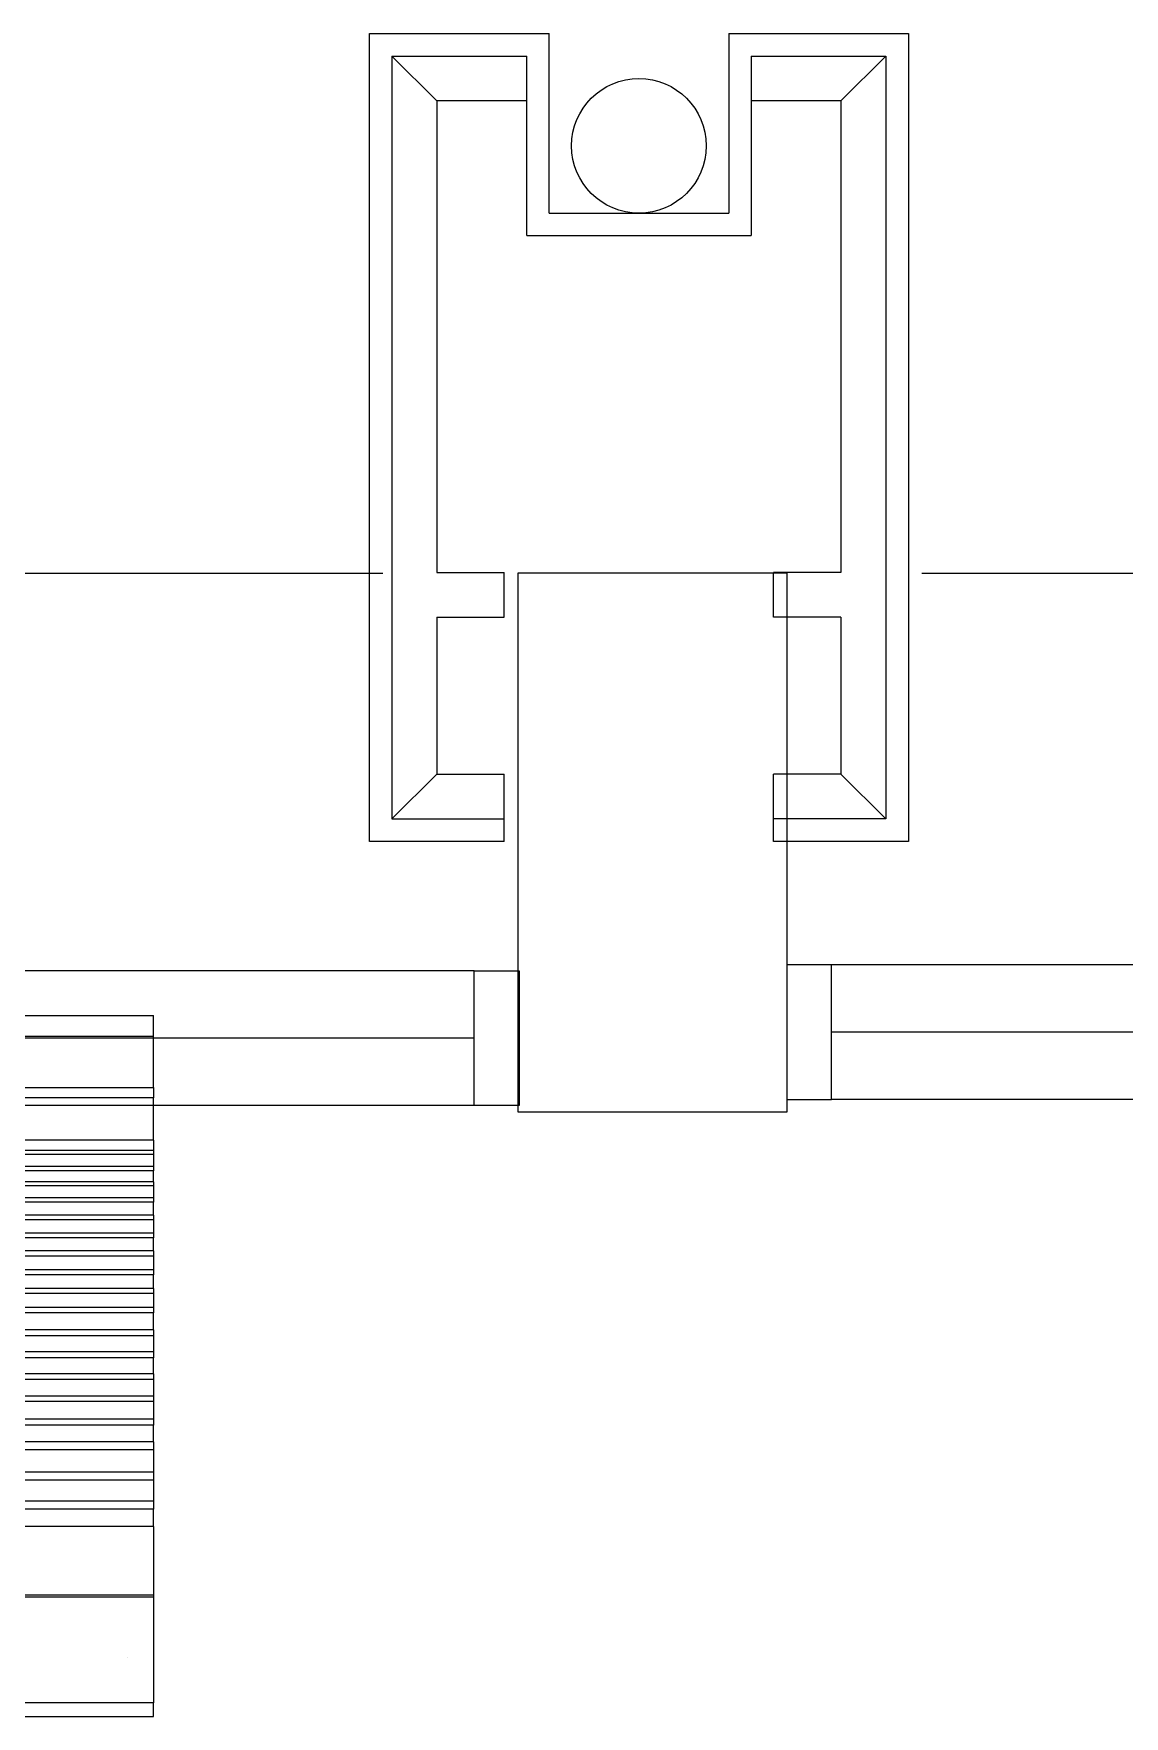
# Model space of a CAD drawing. Header units: inches. Extents: x -106706990 to 300603, y -86718466 to 1728185.
# Drawn here: x 142469 to 143683, y 49736 to 51611 of the extents above; entities that cross this region are included whole.
import ezdxf

# ---------------------------------------------------------------- set-up
doc = ezdxf.new("R2010")
doc.units = ezdxf.units.IN
doc.header["$MEASUREMENT"] = 0
for name, color, linetype in [('A-ARR', 4, 'Continuous'), ('A-COLUMN', 3, 'Continuous'), ('A-ELEV3', 9, 'Continuous'), ('A-NOTE', 2, 'Continuous'), ('A-PANEL', 13, 'Continuous'), ('A-RWDP', 4, 'Continuous'), ('A-WIN', 9, 'Continuous'), ('Edges', 7, 'Continuous')]:
    doc.layers.add(name, color=color, linetype=linetype)

# ---------------------------------------------------------------- blocks, each defined once
blk = doc.blocks.new('A$C75E66BF6')
at = {"layer": 'A-NOTE', "color": 8, "linetype": 'Continuous', "ltscale": 500}
for p, q in [((75, 825), (25, 875)), ((150, 875), (150, 825)), ((450, 875), (450, 825)), ((525, 825), (575, 875)), ((75, 650.3), (75, 825)), ((75, 825), (150, 825)), ((525, 825), (450, 825)), ((525, 650.3), (525, 825)), ((75, 650.3), (150, 650.3)), ((150, 650.3), (150, 600.3)), ((525, 650.3), (450, 650.3)), ((450, 650.3), (450, 600.3)), ((75, 75), (75, 600.3)), ((75, 600.3), (150, 600.3)), ((525, 600.3), (450, 600.3)), ((525, 75), (525, 600.3)), ((75, 75), (25, 25)), ((75, 75), (175, 75)), ((425, 75), (525, 75)), ((525, 75), (575, 25))]:
    blk.add_line(p, q, dxfattribs=at)
at = {"layer": 'A-PANEL', "color": 8}
for p, q in [((0, 0), (0, 900)), ((0, 900), (150, 900)), ((150, 900), (150, 875)), ((450, 900), (600, 900)), ((450, 900), (450, 875)), ((600, 900), (600, 0)), ((25, 875), (150, 875)), ((25, 25), (25, 875)), ((575, 875), (450, 875)), ((575, 25), (575, 875)), ((425, 225), (175, 225)), ((175, 25), (175, 225)), ((425, 225), (425, 25)), ((400, 200), (200, 200)), ((200, 0), (200, 200)), ((400, 200), (400, 0)), ((175, 25), (25, 25)), ((575, 25), (425, 25)), ((200, 0), (0, 0)), ((600, 0), (400, 0))]:
    blk.add_line(p, q, dxfattribs=at)
at = {"layer": 'A-RWDP', "color": 8}
blk.add_circle((300, 125), 75, dxfattribs=at)
blk = doc.blocks.new('A$C04C40081')
at = {"layer": 'A-WIN', "color": 8}
for p, q in [((850, 150), (50, 150)), ((850, 75), (50, 75)), ((850, 0), (50, 0))]:
    blk.add_line(p, q, dxfattribs=at)
at = {"layer": 'A-WIN', "color": 8, "linetype": 'Continuous'}
for points in [[(50, 150), (0, 150), (0, 0), (50, 0)], [(850, 150), (900, 150), (900, 0), (850, 0)]]:
    blk.add_lwpolyline(points, close=True, dxfattribs=at)
blk = doc.blocks.new('air con')
at = {"layer": 'Edges'}
for p, q in [((71.402, 41.898), (152.402, 41.898)), ((152.402, 41.095), (152.402, 41.898)), ((71.402, 41.095), (152.402, 41.095)), ((152.402, 39.122), (152.402, 41.095)), ((71.402, 39.122), (152.402, 39.122)), ((152.402, 39.122), (152.402, 38.724)), ((152.402, 38.724), (71.402, 38.724)), ((152.402, 37.092), (152.402, 38.724)), ((152.402, 37.092), (71.402, 37.092)), ((152.402, 37.092), (152.402, 36.701)), ((152.402, 36.701), (71.402, 36.701)), ((152.402, 36.542), (71.402, 36.542)), ((152.402, 36.701), (152.402, 36.542)), ((152.402, 36.542), (152.402, 36.078)), ((152.402, 36.078), (71.402, 36.078)), ((152.402, 35.914), (71.402, 35.914)), ((152.402, 36.078), (152.402, 35.914)), ((152.402, 35.493), (152.402, 35.914)), ((152.402, 35.493), (71.402, 35.493)), ((152.402, 35.34), (71.402, 35.34)), ((152.402, 35.493), (152.402, 35.34)), ((152.402, 35.34), (152.402, 34.877)), ((152.402, 34.877), (71.402, 34.877)), ((152.402, 34.709), (71.402, 34.709)), ((152.402, 34.877), (152.402, 34.709)), ((152.402, 34.207), (152.402, 34.709)), ((152.402, 34.207), (71.402, 34.207)), ((152.402, 34.022), (71.402, 34.022)), ((152.402, 34.207), (152.402, 34.022)), ((152.402, 34.022), (152.402, 33.51)), ((152.402, 33.51), (71.402, 33.51)), ((152.402, 33.335), (71.402, 33.335)), ((152.402, 33.51), (152.402, 33.335)), ((152.402, 32.826), (152.402, 33.335)), ((152.402, 32.826), (71.402, 32.826)), ((152.402, 32.625), (71.402, 32.625)), ((152.402, 32.826), (152.402, 32.625)), ((152.402, 32.625), (152.402, 32.098)), ((152.402, 32.098), (71.402, 32.098)), ((152.402, 31.911), (71.402, 31.911)), ((152.402, 32.098), (152.402, 31.911)), ((152.402, 31.378), (152.402, 31.911)), ((152.402, 31.378), (71.402, 31.378)), ((152.402, 31.189), (71.402, 31.189)), ((152.402, 31.378), (152.402, 31.189)), ((152.402, 31.189), (152.402, 30.654)), ((152.402, 30.654), (71.402, 30.654)), ((152.402, 30.654), (152.402, 30.439)), ((152.402, 30.439), (71.402, 30.439)), ((152.402, 29.791), (152.402, 30.439)), ((152.402, 29.791), (71.402, 29.791)), ((152.402, 29.562), (71.402, 29.562)), ((152.402, 29.791), (152.402, 29.562)), ((152.402, 29.562), (152.402, 28.935)), ((152.402, 28.935), (71.402, 28.935)), ((152.402, 28.714), (71.402, 28.714)), ((152.402, 28.935), (152.402, 28.714)), ((152.402, 28.092), (152.402, 28.714)), ((152.402, 28.092), (71.402, 28.092)), ((152.402, 28.092), (152.402, 27.871)), ((152.402, 27.871), (71.402, 27.871)), ((152.402, 27.226), (71.402, 27.226)), ((152.402, 27.871), (152.402, 27.226)), ((152.402, 27.226), (152.402, 27.024)), ((152.402, 27.024), (71.402, 27.024)), ((152.402, 27.024), (152.402, 26.349)), ((152.402, 26.349), (71.402, 26.349)), ((152.402, 26.117), (71.402, 26.117)), ((152.402, 26.349), (152.402, 26.117)), ((152.402, 25.469), (152.402, 26.117)), ((152.402, 25.469), (71.402, 25.469)), ((152.402, 25.469), (152.402, 25.162)), ((152.402, 25.162), (71.402, 25.162)), ((152.402, 25.162), (152.402, 24.304)), ((152.402, 24.304), (71.402, 24.304)), ((152.402, 24.002), (71.402, 24.002)), ((152.402, 24.304), (152.402, 24.002)), ((152.402, 24.002), (152.402, 23.184)), ((152.402, 23.184), (71.402, 23.184)), ((152.402, 22.883), (71.402, 22.883)), ((152.402, 23.184), (152.402, 22.883)), ((152.402, 22.213), (152.402, 22.883)), ((152.402, 22.213), (71.402, 22.213)), ((152.402, 22.213), (152.402, 19.568)), ((152.402, 19.568), (71.402, 19.568)), ((152.402, 19.493), (71.402, 19.493)), ((152.402, 19.568), (152.402, 19.493)), ((152.402, 19.493), (152.402, 15.42)), ((151.402, 17.184), (151.402, 17.175)), ((152.402, 15.42), (146.468, 15.42)), ((152.402, 14.898), (152.402, 15.42)), ((71.402, 14.898), (152.402, 14.898))]:
    blk.add_line(p, q, dxfattribs=at)

msp = doc.modelspace()

# ---------------------------------------------------------------- linework, layer by layer
at = {"layer": 'A-COLUMN', "color": 8}
msp.add_lwpolyline([(143307.8, 51009.7), (143007.8, 51009.7), (143007.8, 50409.7), (143307.8, 50409.7)], close=True, dxfattribs=at)
at = {"layer": 'A-ELEV3', "color": 8}
for p, q in [((142857.8, 51009.4), (138957.8, 51009.4)), ((147357.8, 51009.4), (143457.8, 51009.4))]:
    msp.add_line(p, q, dxfattribs=at)

# ---------------------------------------------------------------- block references
at = {"xscale": 28.92590521224616, "yscale": 28.92590521224616, "zscale": 28.92590521224616}
msp.add_blockref('air con', (138193.9, 49305.1), dxfattribs=at)
at = {"layer": 'A-ARR', "color": 8, "rotation": 180}
msp.add_blockref('A$C75E66BF6', (143442.8, 51611), dxfattribs=at)
at = {"layer": 'A-WIN', "color": 8}
for p in [(142109.4, 50416.8), (143307.4, 50423.5)]:
    msp.add_blockref('A$C04C40081', p, dxfattribs=at)

doc.saveas('drawing.dxf')
